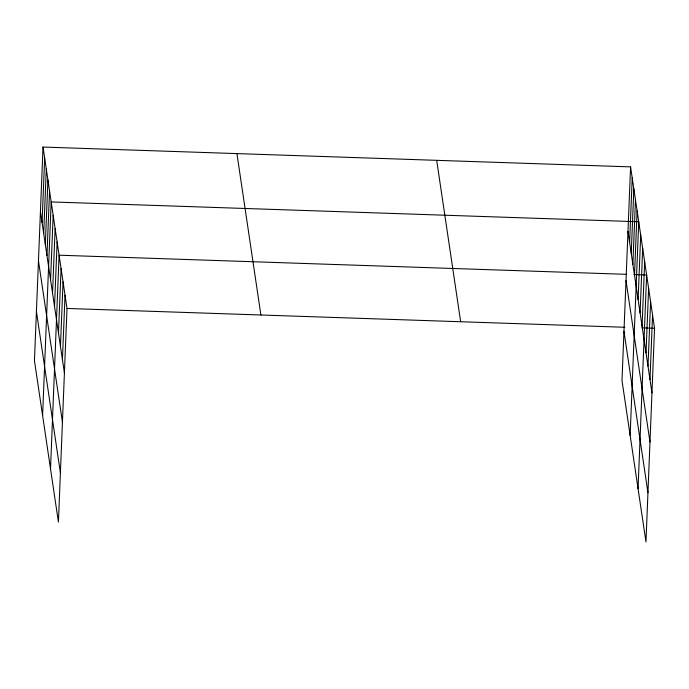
<?xml version="1.0" encoding="UTF-8"?>
<svg xmlns="http://www.w3.org/2000/svg" width="689" height="689" viewBox="0 0 689 689"><rect width="100%" height="100%" fill="white"/><g stroke="black" fill="none" stroke-linecap="round" stroke-linejoin="round"><path stroke-width="1.03" d="M43.028 147.058L34.45 360.717L58.427 522.124L67.005 308.457L43.028 147.058L630.573 166.876L654.55 328.283L645.972 541.942L621.995 380.543L630.573 166.876M42.072 222.581L44.664 158.031M43.7 233.554L46.292 169.012M45.328 244.526L47.92 179.984M46.964 255.507L49.556 190.956M42.597 415.596L51.184 201.937L638.729 221.755L630.142 435.414M50.573 279.794L53.165 215.252M52.545 293.109L55.137 228.567M54.526 306.424L57.118 241.882M50.512 468.864L59.09 255.197L626.508 274.334M58.479 333.063L61.071 268.512M60.46 346.378L63.052 281.827M62.432 359.692L65.024 295.142M629.617 242.399L632.209 177.848M631.245 253.371L633.837 188.829M632.872 264.352L635.465 199.801M634.5 275.324L637.092 210.774M638.109 299.612L640.701 235.07M640.09 312.927L642.682 248.384M642.07 326.25L644.663 261.699M638.057 488.682L646.635 275.014L633.923 274.584M646.024 352.88L648.616 288.329M648.004 366.195L650.597 301.644M649.977 379.51L652.569 314.959M67.005 308.457L624.88 327.275M641.838 327.852L654.55 328.283M627.98 231.426L651.958 392.825M626.008 280.63L649.985 442.037M623.967 331.331L647.944 492.73M436.688 160.339L460.657 321.737M236.921 153.595L260.898 315.002M40.436 211.601L64.413 373.007M38.463 260.812L62.441 422.211M36.422 311.514L60.399 472.912"/></g></svg>
